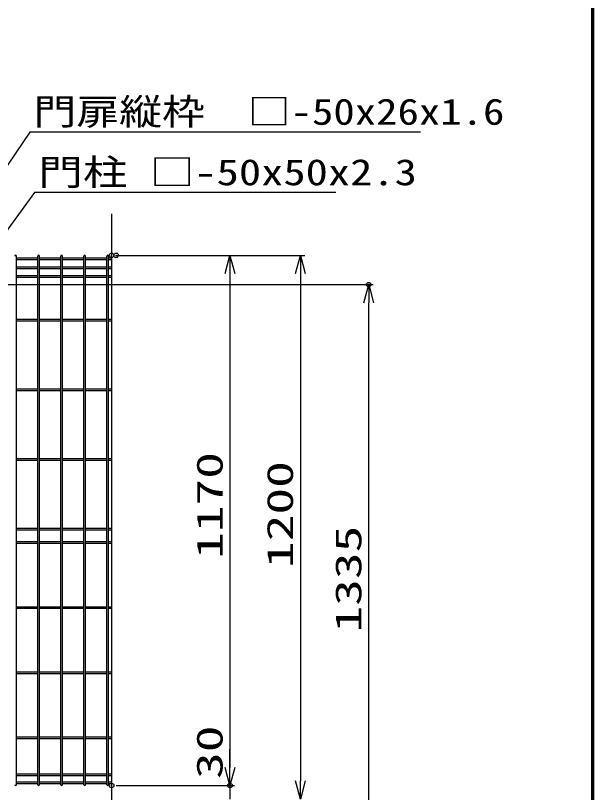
# Model space of a CAD drawing. Units: millimetres, scale not verified. Extents: x -4425 to 4425, y -3150 to 3150.
# Drawn here: x 2925 to 4200, y -705 to 1009 of the extents above; entities that cross this region are included whole.
import ezdxf
from ezdxf.enums import TextEntityAlignment as Align

# ---------------------------------------------------------------- set-up
doc = ezdxf.new("R2010")
doc.units = ezdxf.units.MM
doc.header["$LTSCALE"] = 20
doc.header["$PDMODE"] = 32
doc.header["$PDSIZE"] = 10
for name, color, linetype, lineweight in [('0-0_WAKU', 7, 'Continuous', 25), ('0-2_Jﾊﾟﾈﾙ', 3, 'Continuous', 25), ('0-3_寸法線', 4, 'Continuous', 25), ('0-4_寸法', 4, 'Continuous', 25), ('0-9_EXTCNT-L', 4, 'Continuous', 25), ('1-7_LAYER12', 3, 'Continuous', 25)]:
    doc.layers.add(name, color=color, linetype=linetype, lineweight=lineweight)
doc.layers.add('0-5_DEFPOINTS', color=7, linetype='Continuous')
doc.styles.add('ＭＳ ゴシック', font='')
doc.styles.get('ＭＳ ゴシック').set_extended_font_data('MS Gothic')

# ---------------------------------------------------------------- blocks, each defined once
blk = doc.blocks.new('_Open30')
at = {"layer": '0-4_寸法'}
blk.add_line((0, 0), (-20, 0), dxfattribs=at)
blk.add_lwpolyline([(-20, 5.36), (0, 0), (-20, -5.36)], dxfattribs=at)

msp = doc.modelspace()

# ---------------------------------------------------------------- linework, layer by layer
at = {"layer": '0-0_WAKU'}
msp.add_lwpolyline([(-4049.75, 2925), (4200.25, 2925), (4200.25, -2925), (-4049.75, -2925)], close=True, dxfattribs=at)
for points in [[(4198.25, 2923), (4198.25, -2923), (-4047.75, -2923)], [(4196.25, 2921), (4196.25, -2921), (-4045.75, -2921)]]:
    msp.add_lwpolyline(points, dxfattribs=at)
at = {"layer": '0-2_Jﾊﾟﾈﾙ'}
for p, q in [((2927.17, -688.31), (2927.17, 478.09)), ((2974.34, 473.26), (2927.17, 473.26)), ((2974.34, 469.66), (2927.17, 469.66)), ((2974.34, -688.31), (2974.34, 478.09)), ((2977.94, -688.31), (2977.94, 478.09)), ((3025.11, 473.26), (2977.94, 473.26)), ((3025.11, 469.66), (2977.94, 469.66)), ((3025.11, -688.31), (3025.11, 478.09)), ((3028.71, -688.31), (3028.71, 478.09)), ((3075.88, 473.26), (3028.71, 473.26)), ((3075.88, 469.66), (3028.71, 469.66)), ((3075.88, -688.31), (3075.88, 478.09)), ((3079.48, -688.31), (3079.48, 478.09)), ((3126.65, 473.26), (3079.48, 473.26)), ((3126.65, 469.66), (3079.48, 469.66)), ((3126.65, -688.31), (3126.65, 478.09)), ((3130.25, -688.31), (3130.25, 478.09)), ((3137.26, 473.26), (3130.25, 473.26)), ((3137.26, 469.66), (3130.25, 469.66)), ((2974.34, 453.69), (2927.17, 453.69)), ((2974.34, 450.09), (2927.17, 450.09)), ((3025.11, 453.69), (2977.94, 453.69)), ((3025.11, 450.09), (2977.94, 450.09)), ((3075.88, 453.69), (3028.71, 453.69)), ((3075.88, 450.09), (3028.71, 450.09)), ((3126.65, 453.69), (3079.48, 453.69)), ((3126.65, 450.09), (3079.48, 450.09)), ((3137.26, 453.69), (3130.25, 453.69)), ((3137.26, 450.09), (3130.25, 450.09)), ((2974.34, 434.12), (2927.17, 434.12)), ((2974.34, 430.52), (2927.17, 430.52)), ((3025.11, 434.12), (2977.94, 434.12)), ((3025.11, 430.52), (2977.94, 430.52)), ((3075.88, 434.12), (3028.71, 434.12)), ((3075.88, 430.52), (3028.71, 430.52)), ((3126.65, 434.12), (3079.48, 434.12)), ((3126.65, 430.52), (3079.48, 430.52)), ((3137.26, 434.12), (3130.25, 434.12)), ((3137.26, 430.52), (3130.25, 430.52)), ((2974.34, 337.69), (2927.17, 337.69)), ((2974.34, 334.09), (2927.17, 334.09)), ((3025.11, 337.69), (2977.94, 337.69)), ((3025.11, 334.09), (2977.94, 334.09)), ((3075.88, 337.69), (3028.71, 337.69)), ((3075.88, 334.09), (3028.71, 334.09)), ((3126.65, 337.69), (3079.48, 337.69)), ((3126.65, 334.09), (3079.48, 334.09)), ((3137.26, 337.69), (3130.25, 337.69)), ((3137.26, 334.09), (3130.25, 334.09)), ((2974.34, 184.19), (2927.17, 184.19)), ((2974.34, 180.59), (2927.17, 180.59)), ((3025.11, 184.19), (2977.94, 184.19)), ((3025.11, 180.59), (2977.94, 180.59)), ((3075.88, 184.19), (3028.71, 184.19)), ((3075.88, 180.59), (3028.71, 180.59)), ((3126.65, 184.19), (3079.48, 184.19)), ((3126.65, 180.59), (3079.48, 180.59)), ((3137.26, 184.19), (3130.25, 184.19)), ((3137.26, 180.59), (3130.25, 180.59)), ((2974.34, 30.69), (2927.17, 30.69)), ((2974.34, 27.09), (2927.17, 27.09)), ((3025.11, 30.69), (2977.94, 30.69)), ((3025.11, 27.09), (2977.94, 27.09)), ((3075.88, 30.69), (3028.71, 30.69)), ((3075.88, 27.09), (3028.71, 27.09)), ((3126.65, 30.69), (3079.48, 30.69)), ((3126.65, 27.09), (3079.48, 27.09)), ((3137.26, 30.69), (3130.25, 30.69)), ((3137.26, 27.09), (3130.25, 27.09)), ((2974.34, -122.81), (2927.17, -122.81)), ((2974.34, -126.41), (2927.17, -126.41)), ((3025.11, -122.81), (2977.94, -122.81)), ((3025.11, -126.41), (2977.94, -126.41)), ((3075.88, -122.81), (3028.71, -122.81)), ((3075.88, -126.41), (3028.71, -126.41)), ((3126.65, -122.81), (3079.48, -122.81)), ((3126.65, -126.41), (3079.48, -126.41)), ((3137.26, -122.81), (3130.25, -122.81)), ((3137.26, -126.41), (3130.25, -126.41)), ((2974.34, -152.81), (2927.17, -152.81)), ((3025.11, -152.81), (2977.94, -152.81)), ((3075.88, -152.81), (3028.71, -152.81)), ((3126.65, -152.81), (3079.48, -152.81)), ((3137.26, -152.81), (3130.25, -152.81)), ((2974.34, -156.41), (2927.17, -156.41)), ((3025.11, -156.41), (2977.94, -156.41)), ((3075.88, -156.41), (3028.71, -156.41)), ((3126.65, -156.41), (3079.48, -156.41)), ((3137.26, -156.41), (3130.25, -156.41)), ((2974.34, -296.31), (2927.17, -296.31)), ((2974.34, -299.91), (2927.17, -299.91)), ((3025.11, -296.31), (2977.94, -296.31)), ((3025.11, -299.91), (2977.94, -299.91)), ((3075.88, -296.31), (3028.71, -296.31)), ((3075.88, -299.91), (3028.71, -299.91)), ((3126.65, -296.31), (3079.48, -296.31)), ((3126.65, -299.91), (3079.48, -299.91)), ((3137.26, -296.31), (3130.25, -296.31)), ((3137.26, -299.91), (3130.25, -299.91)), ((2974.34, -439.81), (2927.17, -439.81)), ((2974.34, -443.41), (2927.17, -443.41)), ((3025.11, -439.81), (2977.94, -439.81)), ((3025.11, -443.41), (2977.94, -443.41)), ((3075.88, -439.81), (3028.71, -439.81)), ((3075.88, -443.41), (3028.71, -443.41)), ((3126.65, -439.81), (3079.48, -439.81)), ((3126.65, -443.41), (3079.48, -443.41)), ((3137.26, -439.81), (3130.25, -439.81)), ((3137.26, -443.41), (3130.25, -443.41)), ((2974.34, -583.31), (2927.17, -583.31)), ((2974.34, -586.91), (2927.17, -586.91)), ((3025.11, -583.31), (2977.94, -583.31)), ((3025.11, -586.91), (2977.94, -586.91)), ((3075.88, -583.31), (3028.71, -583.31)), ((3075.88, -586.91), (3028.71, -586.91)), ((3126.65, -583.31), (3079.48, -583.31)), ((3126.65, -586.91), (3079.48, -586.91)), ((3137.26, -583.31), (3130.25, -583.31)), ((3137.26, -586.91), (3130.25, -586.91)), ((2974.34, -665.31), (2927.17, -665.31)), ((3025.11, -665.31), (2977.94, -665.31)), ((3075.88, -665.31), (3028.71, -665.31)), ((3126.65, -665.31), (3079.48, -665.31)), ((3137.26, -665.31), (3130.25, -665.31)), ((2974.34, -668.91), (2927.17, -668.91)), ((2974.34, -682.91), (2927.17, -682.91)), ((3025.11, -668.91), (2977.94, -668.91)), ((3025.11, -682.91), (2977.94, -682.91)), ((3075.88, -668.91), (3028.71, -668.91)), ((3075.88, -682.91), (3028.71, -682.91)), ((3126.65, -668.91), (3079.48, -668.91)), ((3126.65, -682.91), (3079.48, -682.91)), ((3137.26, -668.91), (3130.25, -668.91)), ((3137.26, -682.91), (3130.25, -682.91)), ((2974.34, -686.51), (2927.17, -686.51)), ((3025.11, -686.51), (2977.94, -686.51)), ((3075.88, -686.51), (3028.71, -686.51)), ((3126.65, -686.51), (3079.48, -686.51)), ((3137.26, -686.51), (3130.25, -686.51))]:
    msp.add_line(p, q, dxfattribs=at)
for centre, start, end in [((2925.37, 478.09), 0, 180), ((2976.14, 478.09), 0, 180), ((3026.91, 478.09), 0, 180), ((3077.68, 478.09), 0, 180), ((3128.45, 478.09), 0, 180), ((2925.37, -688.31), 180, 0), ((2976.14, -688.31), 180, 0), ((3026.91, -688.31), 180, 0), ((3077.68, -688.31), 180, 0), ((3128.45, -688.31), 180, 0)]:
    msp.add_arc(centre, 1.8, start, end, dxfattribs=at)
at = {"layer": '0-3_寸法線'}
for p, q in [((3147.26, 479.56), (3408.39, 479.56)), ((3157.26, 479.56), (3563.71, 479.56)), ((3398.39, 439.56), (3398.39, -650.11)), ((3553.71, 439.56), (3553.71, -680.11)), ((2823.76, 414.89), (3714.5, 414.89)), ((3704.5, -880.11), (3704.5, 374.89)), ((3398.39, -650.11), (3398.39, -610.11)), ((3147.26, -690.11), (3408.39, -690.11)), ((3147.26, -690.11), (3408.39, -690.11)), ((3398.39, -690.11), (3398.39, -720.11))]:
    msp.add_line(p, q, dxfattribs=at)
at = {"layer": '0-5_DEFPOINTS'}
for p in [(3137.26, 479.56), (3147.26, 479.56), (3704.5, 414.89), (3137.26, -690.11), (3398.39, -690.11)]:
    msp.add_point(p, dxfattribs=at)
at = {"layer": '0-9_EXTCNT-L'}
msp.add_line((3137.26, 571.47), (3137.26, -854.61), dxfattribs=at)
at = {"layer": '1-7_LAYER12', "color": 7}
for points in [[(3818.4, 751.41), (2956.85, 751.41), (2703.12, 377.63)], [(3632.2, 617.94), (2967.5, 617.94), (2799.56, 388.85)]]:
    msp.add_lwpolyline(points, dxfattribs=at)

# ---------------------------------------------------------------- block references
at = {"layer": '0-3_寸法線', "xscale": 2, "yscale": 2}
for p, rotation in [((3398.39, 479.56), 90), ((3553.71, 479.56), 90), ((3704.5, 414.89), 90), ((3398.39, -690.11), 270), ((3398.39, -690.11), 270), ((3553.71, -720.11), 270)]:
    msp.add_blockref('_Open30', p, dxfattribs=dict(at, rotation=rotation))

# ---------------------------------------------------------------- texts
at = {"layer": '0-3_寸法線', "color": 2, "style": 'ＭＳ ゴシック', "width": 1.5}
for s, p in [('1170', (3399.49, -190.27)), ('1200', (3554.81, -210.27)), ('1335', (3705.6, -352.61)), ('30', (3399.49, -675.59))]:
    msp.add_text(s, height=57.77, rotation=90, dxfattribs=at).set_placement(p, align=Align.BOTTOM_LEFT)
at = {"layer": '1-7_LAYER12', "style": 'ＭＳ ゴシック'}
for s, height, width, p in [('門扉縦枠\u3000□-50x26x1.6', 57.77, 1.2, (2964.85, 750.3)), ('門柱 □-50x50x2.3', 57.73, 1.25, (2975.5, 616.84))]:
    msp.add_text(s, height=height, dxfattribs=dict(at, width=width)).set_placement(p, align=Align.BOTTOM_LEFT)

doc.saveas('drawing.dxf')
